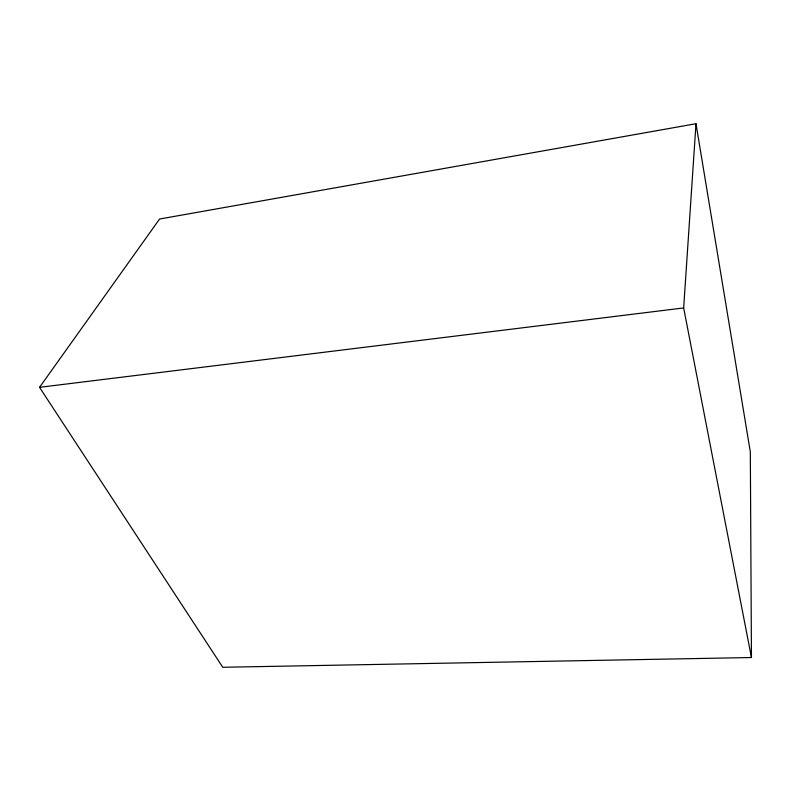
<?xml version="1.0" encoding="UTF-8"?>
<svg xmlns="http://www.w3.org/2000/svg" width="791" height="791" viewBox="0 0 791 791"><rect width="100%" height="100%" fill="white"/><g stroke="black" fill="none" stroke-linecap="round" stroke-linejoin="round"><path stroke-width="1.19" d="M751.45 657.529L683.661 307.946L695.991 123.722L159.584 219.018L39.55 387.333L222.755 667.278L751.45 657.529L750.323 451.829L695.991 123.722M39.55 387.333L683.661 307.946"/></g></svg>
